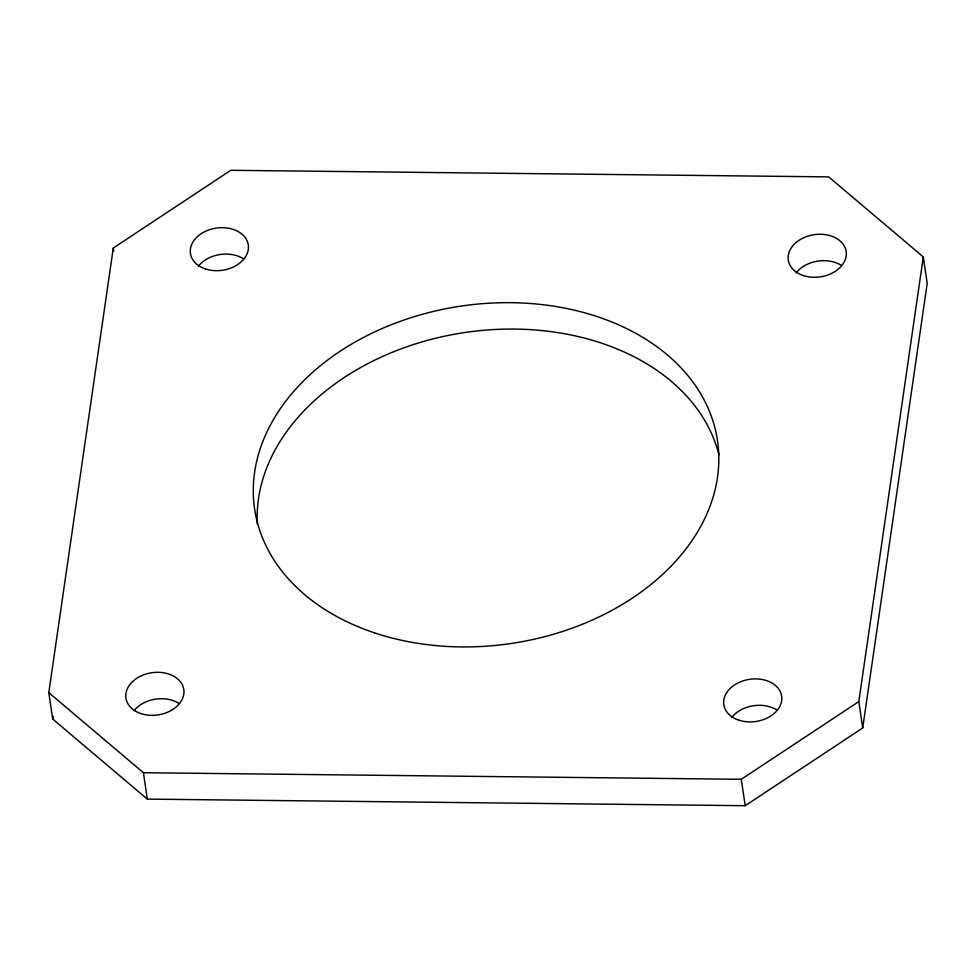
<?xml version="1.0" encoding="UTF-8"?>
<svg xmlns="http://www.w3.org/2000/svg" width="976" height="976" viewBox="0 0 976 976"><rect width="100%" height="100%" fill="white"/><g stroke="black" fill="none" stroke-linecap="round" stroke-linejoin="round"><path stroke-width="1.46" d="M48.8 692.655L113.289 248.014L230.8 170.3L828.673 176.888L923.296 256.944L927.2 283.345L862.711 727.986L745.2 805.7L147.327 799.112L52.704 719.056L48.8 692.655L143.435 772.711L741.296 779.299L858.819 701.573L923.296 256.944M52.704 719.056L53.131 716.042M858.819 701.573L862.711 727.986M741.296 779.299L745.2 805.7M113.289 248.014L113.716 250.954M143.435 772.711L147.327 799.112M257.371 524.112A233.947 170.544 -8.4 0 1 464.234 332.609A233.947 170.544 -8.4 0 1 718.946 454.767M133.871 710.845A29.243 21.313 -8.4 0 1 178.864 703.354M198.36 266.204A29.243 21.313 -8.4 0 1 243.341 258.713M796.221 272.792A29.243 21.313 -8.4 0 1 841.214 265.301M731.683 717.519A29.243 21.313 -8.4 0 1 776.64 709.881M803.272 275.525A29.243 21.313 -8.4 0 0 846.314 253.272A29.243 21.313 -8.4 0 0 802.089 238.51A29.243 21.313 -8.4 0 0 803.272 275.525M205.411 268.937A29.243 21.313 -8.4 0 0 248.453 246.696A29.243 21.313 -8.4 0 0 204.228 231.922A29.243 21.313 -8.4 0 0 205.411 268.937M140.922 713.578A29.243 21.313 -8.4 0 0 183.964 691.337A29.243 21.313 -8.4 0 0 139.739 676.563A29.243 21.313 -8.4 0 0 140.922 713.578M374.418 632.838A233.947 170.544 -8.4 0 0 718.763 454.865A233.947 170.544 -8.4 0 0 364.963 336.696A233.947 170.544 -8.4 0 0 374.418 632.838M738.893 720.203A29.243 21.313 -8.4 0 0 781.825 697.828A29.243 21.313 -8.4 0 0 737.502 683.2A29.243 21.313 -8.4 0 0 738.893 720.203"/></g></svg>
